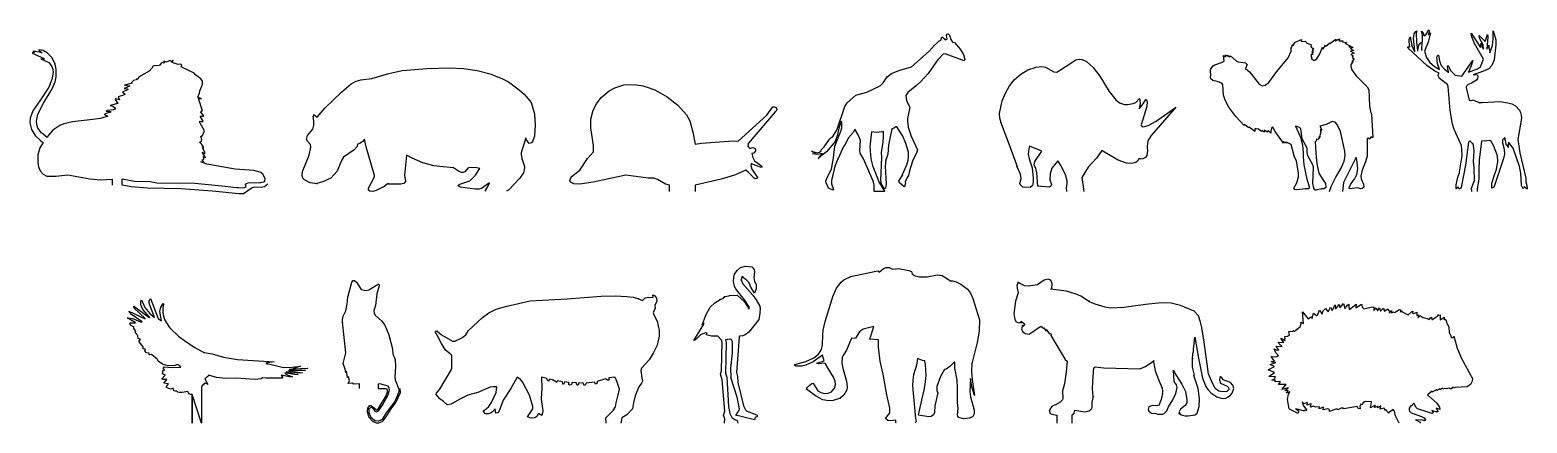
# Model space of a CAD drawing. Extents: x 2179 to 3625, y 411 to 791.
import ezdxf

# ---------------------------------------------------------------- set-up
doc = ezdxf.new("R2010")
doc.units = 0
doc.header["$LTSCALE"] = 14.498604
doc.header["$MEASUREMENT"] = 0

msp = doc.modelspace()

# ---------------------------------------------------------------- linework, layer by layer
at = {"linetype": 'Continuous'}
for points in [[(2994.251698, 635.038855), (2994.396684, 641.128269), (2993.381782, 645.332864), (2993.381782, 645.187878), (2984.102675, 666.645812), (2980.767996, 672.155281), (2980.478024, 674.76503), (2981.057968, 684.189123), (2978.883178, 689.843578), (2975.693485, 695.208062), (2973.953652, 692.018369), (2969.024127, 686.653885), (2966.269392, 680.564472), (2964.674546, 678.679653), (2959.600035, 667.08077), (2959.600035, 667.225756), (2956.410342, 659.39651), (2952.930677, 645.622836), (2953.220649, 642.578129), (2955.105467, 636.923674), (2954.235551, 636.488716), (2950.030956, 638.373534), (2947.856165, 643.593032), (2947.711179, 645.187878), (2948.726082, 648.522557), (2953.075663, 656.786761), (2954.960481, 667.660714), (2956.410342, 678.824639), (2962.209783, 693.323243), (2963.079699, 696.512936), (2963.079699, 701.442462), (2962.499755, 703.182294), (2960.179979, 696.222964), (2958.875104, 689.698592), (2956.700314, 683.464193), (2956.8453, 683.609179), (2948.146137, 673.31517), (2940.751849, 667.515728), (2944.231514, 671.865309), (2939.591961, 670.850407), (2934.807422, 671.575337), (2937.707142, 672.155281), (2936.837226, 672.155281), (2933.792519, 674.0401), (2939.301989, 672.59024), (2941.47678, 673.170184), (2943.216612, 674.475058), (2942.781654, 675.055002), (2946.116333, 678.099709), (2951.190844, 685.783969), (2952.640705, 687.23383), (2954.380537, 688.103746), (2958.150174, 694.19316), (2965.834434, 717.100954), (2968.154211, 720.725605), (2976.563401, 728.119893), (2976.708387, 728.119893), (2976.563401, 728.119893), (2987.292368, 731.1646), (3000.05114, 737.109027), (2999.761168, 736.964041), (3002.805874, 740.008748), (3006.865484, 745.953176), (3010.925093, 748.997883), (3018.029409, 751.897603), (3030.208236, 755.377268), (3047.316589, 770.600803), (3052.536086, 776.54523), (3055.435807, 779.009993), (3056.740681, 780.314867), (3058.480514, 781.184784), (3059.495416, 784.374476), (3062.105165, 782.634644), (3062.685109, 781.619742), (3064.714914, 782.344672), (3064.134969, 785.969323), (3064.8599, 786.984225), (3065.58483, 787.274197), (3067.03469, 785.969323), (3068.194578, 782.0547), (3069.934411, 779.444951), (3071.674243, 779.009993), (3077.328699, 772.485621), (3080.518392, 767.41111), (3081.67828, 762.481584), (3081.67828, 762.336598), (3081.67828, 762.481584), (3081.243322, 761.466682), (3062.685109, 768.13604), (3060.80029, 767.846068), (3060.945276, 767.846068), (3056.015751, 762.771556), (3056.160737, 762.916542), (3046.301686, 749.142869), (3039.342357, 741.458609), (3035.427733, 737.688972), (3035.572719, 737.688972), (3026.873557, 730.874628), (3024.988739, 727.974907), (3025.568683, 723.045381), (3028.758376, 716.231038), (3026.438599, 705.647057), (3026.293613, 702.892322), (3027.018543, 697.237866), (3029.918264, 688.393718), (3036.152664, 675.48996), (3035.572719, 673.025198), (3031.223138, 664.326035), (3028.323417, 655.191915), (3027.453501, 650.407375), (3026.003641, 648.522557), (3024.118822, 644.317962), (3024.55378, 643.158073), (3023.538878, 639.533422), (3023.10392, 639.533422), (3018.754339, 643.593032), (3018.174395, 645.332864), (3021.799046, 651.277292), (3021.364088, 650.98732), (3025.713669, 660.991356), (3027.018543, 665.340938), (3027.453501, 669.255561), (3027.308515, 673.170184), (3024.988739, 681.579374), (3021.944032, 688.68369), (3016.14459, 697.527838), (3015.129688, 697.527838), (3012.229967, 695.64302), (3011.360051, 695.498034), (3008.170358, 679.984528), (3007.445428, 671.140379), (3005.415623, 665.485924), (3005.560609, 665.775896), (3004.980665, 659.541496), (3005.705595, 641.998185), (3005.125651, 638.373534), (3004.110749, 637.79359), (3001.501, 642.288157), (3000.631084, 645.622836), (3001.645986, 668.095672), (3001.356014, 672.880212), (3002.95086, 682.739262), (3003.385819, 687.95876), (3003.240833, 693.178257), (3001.066042, 692.453327), (3001.066042, 692.598313), (2996.426489, 692.163355), (2991.786935, 692.598313), (2990.047103, 678.244695), (2991.206991, 666.500826), (2992.801838, 660.266426), (2999.181223, 643.738018), (3004.400721, 635.328827), (3004.400721, 635.038855), (2994.251698, 635.038855)], [(3433.994357, 635.038855), (3435.444218, 639.968381), (3440.083771, 648.812529), (3445.303269, 657.511691), (3448.202989, 664.326035), (3449.072906, 669.400547), (3448.782933, 674.0401), (3444.578338, 693.033271), (3441.388645, 699.847615), (3439.213855, 702.022406), (3436.45912, 702.60235), (3430.804665, 699.702629), (3424.570265, 698.107783), (3426.455083, 694.773104), (3425.005223, 694.628118), (3425.875139, 693.178257), (3425.150209, 693.033271), (3425.585167, 691.293439), (3424.860237, 691.148453), (3424.715251, 688.393718), (3424.860237, 687.668788), (3423.845335, 688.103746), (3423.845335, 686.363913), (3422.830432, 686.363913), (3422.54046, 684.914053), (3421.235586, 685.493997), (3421.0906, 683.609179), (3419.930712, 683.17422), (3421.0906, 667.660714), (3422.105502, 660.12144), (3423.700349, 652.872138), (3427.759958, 646.057794), (3429.934748, 642.723115), (3430.514692, 638.808492), (3428.339902, 637.79359), (3426.310097, 637.503618), (3426.455083, 637.503618), (3421.0906, 636.34373), (3420.075698, 636.488716), (3418.625837, 638.228548), (3417.900907, 642.868101), (3418.335865, 658.526594), (3417.900907, 660.991356), (3412.971382, 669.400547), (3412.391437, 672.880212), (3412.391437, 677.084807), (3412.391437, 676.939821), (3407.461912, 686.073941), (3406.157038, 695.498034), (3404.852163, 696.947894), (3401.227512, 698.252769), (3405.867066, 687.523802), (3407.751884, 680.2745), (3408.476814, 672.59024), (3408.331828, 668.53063), (3408.331828, 668.675616), (3409.056759, 660.84637), (3412.101465, 646.92771), (3414.13127, 639.823395), (3414.13127, 638.228548), (3413.551326, 637.648604), (3410.796591, 637.648604), (3410.941577, 637.648604), (3402.097429, 636.778688), (3400.21261, 636.923674), (3399.632666, 637.358632), (3399.48768, 638.228548), (3402.242415, 643.593032), (3404.127233, 649.392473), (3404.127233, 649.247487), (3404.127233, 652.727152), (3402.097429, 664.616007), (3400.21261, 668.095672), (3398.037819, 675.634946), (3396.877931, 680.419486), (3392.383364, 682.739262), (3392.52835, 681.869346), (3390.788517, 682.884248), (3390.788517, 682.014332), (3389.193671, 683.029234), (3389.483643, 681.72436), (3381.364425, 693.178257), (3379.33462, 697.382852), (3377.88476, 696.36795), (3377.15983, 693.468229), (3377.304816, 691.583411), (3374.695067, 693.903187), (3373.825151, 692.308341), (3371.070416, 694.483132), (3370.92543, 692.453327), (3368.605653, 693.903187), (3368.170695, 693.178257), (3365.41596, 695.208062), (3363.096184, 695.64302), (3361.791309, 695.498034), (3361.791309, 692.888285), (3356.426826, 697.237866), (3356.136854, 696.657922), (3351.642287, 699.702629), (3351.352315, 698.687727), (3343.378082, 707.386889), (3336.708725, 716.52101), (3333.22906, 723.190368), (3331.634213, 728.264879), (3331.054269, 737.978944), (3330.039367, 739.863762), (3325.544799, 741.313623), (3321.340204, 742.328525), (3319.3104, 743.778385), (3319.020428, 745.518218), (3319.455386, 746.678106), (3318.875442, 751.607631), (3319.3104, 753.49245), (3321.630176, 756.392171), (3323.225023, 757.552059), (3329.604409, 759.72685), (3332.214157, 760.886738), (3331.489227, 766.396207), (3333.519032, 765.091333), (3333.374046, 766.976152), (3335.258864, 765.671277), (3335.258864, 766.831166), (3336.708725, 765.381305), (3337.578641, 765.236319), (3338.158585, 766.106235), (3344.247999, 760.886738), (3345.842845, 760.306794), (3350.627384, 759.871836), (3352.947161, 759.291891), (3354.542007, 757.697045), (3352.947161, 753.927408), (3356.571812, 750.592729), (3366.140891, 738.703874), (3368.750639, 737.254013), (3371.795346, 737.688972), (3375.419997, 740.443706), (3382.959271, 751.027687), (3382.959271, 750.882701), (3393.97821, 764.366403), (3396.732945, 770.600803), (3397.022917, 774.080468), (3397.312889, 773.790495), (3398.182806, 777.125174), (3398.472778, 775.675314), (3400.647568, 779.299965), (3407.026954, 781.909714), (3406.591996, 780.024895), (3410.506619, 780.314867), (3411.376535, 779.444951), (3411.376535, 778.575035), (3415.871102, 777.125174), (3416.306061, 775.530328), (3415.871102, 774.515426), (3418.480851, 773.210551), (3417.175977, 771.470719), (3418.480851, 771.035761), (3416.886005, 770.020858), (3418.190879, 769.295928), (3416.886005, 768.570998), (3418.190879, 767.41111), (3416.016088, 767.121138), (3416.596033, 765.671277), (3415.726116, 765.381305), (3416.886005, 763.786459), (3416.306061, 763.641473), (3419.205781, 761.756654), (3421.81553, 763.206515), (3424.715251, 767.991054), (3427.180014, 774.515426), (3427.759958, 772.485621), (3430.079734, 776.54523), (3430.514692, 775.385342), (3434.139343, 778.720021), (3434.139343, 777.995091), (3439.938785, 782.199686), (3439.503827, 780.749825), (3443.853408, 782.489658), (3442.838506, 780.749825), (3446.753129, 780.604839), (3446.608143, 779.734923), (3450.522766, 779.009993), (3448.637947, 778.285063), (3454.872347, 775.240356), (3452.697557, 774.805398), (3456.757166, 774.515426), (3454.147417, 772.775593), (3457.482096, 771.180747), (3454.147417, 770.600803), (3457.627082, 768.86097), (3454.582375, 767.41111), (3456.902152, 766.106235), (3455.742263, 764.801361), (3456.322208, 763.931445), (3457.627082, 763.496487), (3455.307305, 760.306794), (3456.757166, 760.741752), (3454.582375, 757.842031), (3454.437389, 756.102199), (3455.597277, 752.622534), (3459.801873, 746.968078), (3470.240867, 736.239111), (3471.9807, 733.33939), (3472.560644, 717.97087), (3473.575546, 712.316415), (3474.590449, 709.706666), (3475.895323, 687.378816), (3474.880421, 687.088844), (3473.865518, 687.95876), (3472.850616, 685.638983), (3471.110784, 686.653885), (3470.385853, 686.218927), (3470.385853, 669.110575), (3468.791007, 663.746091), (3465.311342, 655.771859), (3464.29644, 650.262389), (3464.586412, 647.217683), (3466.761202, 642.288157), (3466.906188, 639.24345), (3465.456328, 637.938576), (3464.586412, 637.79359), (3460.816775, 638.51852), (3453.277501, 637.79359), (3452.842543, 638.663506), (3454.582375, 642.433143), (3457.917054, 646.92771), (3460.381817, 651.567264), (3461.251733, 657.076733), (3460.381817, 665.63091), (3459.801873, 668.240658), (3447.478059, 643.883004), (3446.608143, 635.038855)], [(3571.441123, 635.038855), (3571.006165, 638.51852), (3571.151151, 638.228548), (3574.050872, 645.622836), (3573.470928, 658.091636), (3572.890984, 664.181049), (3573.470928, 674.475058), (3573.03597, 679.404583), (3572.166054, 681.434388), (3572.166054, 681.289402), (3570.136249, 683.464193), (3570.281235, 683.319207), (3568.976361, 683.609179), (3568.25143, 682.884248), (3565.35171, 660.556398), (3561.147114, 639.098464), (3560.857142, 638.373534), (3561.002128, 638.51852), (3559.552268, 637.503618), (3558.827338, 637.503618), (3558.247394, 639.24345), (3556.362575, 637.648604), (3556.217589, 641.563227), (3557.957422, 648.957515), (3559.11731, 652.43718), (3559.11731, 652.147208), (3562.017031, 669.545533), (3561.727059, 676.649849), (3561.002128, 680.129514), (3554.332771, 695.063076), (3552.737924, 700.282573), (3552.737924, 700.137587), (3550.563134, 713.476303), (3548.533329, 736.529083), (3547.953385, 738.558888), (3540.124139, 744.358329), (3538.96425, 746.678106), (3539.254222, 748.417938), (3539.834167, 749.432841), (3535.629571, 751.462645), (3527.800325, 756.827129), (3509.67707, 773.935482), (3509.387098, 774.950384), (3511.416903, 774.805398), (3510.691973, 779.734923), (3510.981945, 782.0547), (3511.851861, 784.374476), (3513.301721, 776.54523), (3513.156735, 776.54523), (3516.056456, 770.455817), (3516.201442, 770.455817), (3514.896568, 783.50456), (3514.896568, 783.359574), (3515.766484, 787.274197), (3517.216344, 789.593974), (3518.086261, 790.173918), (3517.651302, 787.709155), (3517.651302, 787.854141), (3517.796289, 779.444951), (3518.956177, 771.035761), (3519.246149, 770.745789), (3519.246149, 772.195649), (3519.246149, 772.050663), (3520.116065, 776.400244), (3522.000884, 778.865007), (3523.015786, 779.444951), (3522.8708, 771.760691), (3523.450744, 772.050663), (3523.160772, 773.355537), (3523.740716, 781.764728), (3523.59573, 785.969323), (3522.8708, 790.028932), (3524.32066, 787.999127), (3525.045591, 785.534365), (3524.900604, 785.679351), (3525.915507, 785.389379), (3528.090297, 788.434086), (3529.250186, 790.898848), (3529.83013, 791.18882), (3530.120102, 790.173918), (3529.1052, 785.969323), (3531.424976, 788.289099), (3529.1052, 779.299965), (3525.770521, 770.745789), (3527.510353, 764.656375), (3530.700046, 759.871836), (3534.904641, 756.102199), (3540.269125, 752.912506), (3538.23932, 758.421975), (3537.51439, 764.801361), (3538.384306, 766.68618), (3539.109236, 766.831166), (3539.979153, 761.321696), (3541.863971, 756.972115), (3544.908678, 753.347464), (3549.113273, 750.012785), (3548.098371, 753.057492), (3547.953385, 756.247185), (3548.388343, 756.682143), (3550.853106, 752.042589), (3555.057701, 747.693008), (3554.912715, 747.837994), (3555.347673, 747.403036), (3561.727059, 746.53312), (3572.456026, 761.756654), (3570.716193, 756.392171), (3567.961458, 750.302757), (3576.950593, 753.637436), (3579.560342, 755.66724), (3582.460062, 763.061529), (3573.905886, 778.140077), (3571.441123, 784.519462), (3570.571207, 787.999127), (3579.850314, 774.080468), (3580.285272, 778.285063), (3580.140286, 777.995091), (3581.590146, 773.790495), (3582.605048, 772.630607), (3582.315076, 776.835202), (3578.980397, 782.634644), (3578.255467, 785.679351), (3579.850314, 784.519462), (3584.054909, 779.879909), (3586.374685, 786.694253), (3586.809644, 784.519462), (3585.794741, 772.485621), (3587.67956, 776.54523), (3587.824546, 773.645509), (3588.694462, 771.180747), (3588.549476, 769.150942), (3591.159225, 776.110272), (3591.884155, 782.634644), (3592.029141, 790.318904), (3594.493904, 781.764728), (3594.63889, 776.835202), (3592.899057, 762.191612), (3590.724267, 756.827129), (3587.67956, 753.637436), (3582.460062, 751.317659), (3572.601012, 747.837994), (3574.775802, 748.272952), (3576.660621, 747.693008), (3577.095579, 745.80819), (3576.805607, 744.213343), (3575.935691, 742.763483), (3571.006165, 739.718776), (3567.816472, 738.413902), (3565.931654, 736.529083), (3565.786668, 735.659167), (3568.831375, 723.335354), (3570.716193, 723.045381), (3572.745998, 723.48034), (3578.690425, 720.870591), (3578.690425, 721.015577), (3581.155188, 721.160563), (3581.010202, 721.160563), (3598.263541, 721.885493), (3606.237773, 720.870591), (3610.00741, 719.710703), (3613.487075, 717.825884), (3617.256712, 713.621289), (3618.4166, 711.301512), (3618.996544, 708.83675), (3619.14153, 705.937029), (3615.661866, 685.204025), (3617.69167, 672.59024), (3623.491112, 648.087599), (3623.491112, 644.317962), (3624.361028, 640.838297), (3624.651, 637.213646), (3621.896265, 639.533422), (3621.026349, 637.503618), (3619.431503, 640.838297), (3618.706572, 652.727152), (3617.256712, 659.106538), (3611.167298, 676.794835), (3606.817717, 682.884248), (3606.382759, 677.664751), (3605.222871, 680.564472), (3604.787913, 679.404583), (3603.338052, 687.23383), (3601.888192, 685.783969), (3602.033178, 685.928955), (3601.018275, 684.914053), (3600.873289, 682.014332), (3602.613122, 675.924918), (3602.903094, 671.285365), (3602.033178, 666.935784), (3602.033178, 667.08077), (3593.334015, 640.983283), (3592.464099, 639.388436), (3590.724267, 638.373534), (3590.724267, 643.013087), (3593.479001, 652.147208), (3595.36382, 657.221719), (3595.218834, 657.076733), (3596.378722, 663.891077), (3596.08875, 669.400547), (3592.174127, 679.549569), (3589.564378, 683.899151), (3588.114518, 684.334109), (3584.489867, 683.754165), (3584.634853, 683.899151), (3580.575244, 683.754165), (3578.545439, 665.485924), (3577.965495, 656.496789), (3578.110481, 647.362669), (3576.370649, 637.358632), (3576.515635, 637.358632), (3576.370649, 635.038855)], [(2408.943055, 642.288157), (2405.753362, 639.533422), (2402.418683, 638.953478), (2396.329269, 639.24345), (2393.574534, 638.51852), (2385.455316, 632.864065), (2380.815763, 632.719079), (2355.29822, 635.473813), (2324.706165, 637.79359), (2292.519264, 638.228548), (2276.715786, 639.533422), (2268.16161, 641.128269), (2268.16161, 647.217683), (2280.195451, 644.897906), (2284.400046, 644.607934), (2293.679153, 645.042892), (2301.653385, 643.448046), (2338.479839, 643.158073), (2367.477047, 640.258353), (2378.640972, 638.808492), (2380.235819, 639.098464), (2384.150442, 638.663506), (2385.890274, 638.808492), (2387.775093, 639.533422), (2387.340135, 641.563227), (2388.210051, 642.723115), (2389.949883, 643.448046), (2392.26966, 643.738018), (2401.548767, 643.593032), (2400.968822, 643.738018), (2405.028432, 644.317962), (2406.043334, 645.187878), (2406.18832, 647.652641), (2403.868543, 651.71225), (2401.983725, 653.307096), (2395.459353, 655.336901), (2377.336098, 656.641775), (2350.078722, 661.571301), (2344.279281, 663.746091), (2347.323988, 663.021161), (2345.584155, 665.485924), (2346.889029, 666.790798), (2346.599057, 668.820603), (2348.628862, 667.950686), (2345.584155, 673.170184), (2347.903932, 671.865309), (2348.193904, 672.445254), (2345.729141, 677.229793), (2347.034016, 677.229793), (2345.149197, 680.419486), (2342.974406, 682.884248), (2344.279281, 682.159318), (2343.554351, 683.464193), (2344.859225, 683.754165), (2345.149197, 685.059039), (2344.279281, 688.248732), (2345.729141, 689.118648), (2347.758946, 693.613215), (2343.264378, 701.732434), (2343.264378, 703.037308), (2343.554351, 703.182294), (2346.019113, 702.312378), (2346.309085, 702.892322), (2343.554351, 707.966833), (2346.599057, 707.821847), (2346.599057, 708.401791), (2343.989309, 711.881456), (2344.424267, 712.606387), (2345.729141, 712.896359), (2341.959504, 724.9302), (2344.859225, 724.640228), (2341.089588, 726.090088), (2342.974406, 730.149697), (2343.264378, 732.469474), (2345.729141, 738.558888), (2345.729141, 741.748581), (2344.279281, 743.923371), (2339.059783, 747.837994), (2337.754909, 749.432841), (2324.996137, 755.522254), (2325.721068, 757.552059), (2324.561179, 757.987017), (2322.386389, 757.842031), (2316.586947, 759.871836), (2317.021905, 762.046626), (2316.441961, 760.161808), (2315.282073, 761.17671), (2313.54224, 761.17671), (2310.932492, 760.016822), (2308.322743, 761.031724), (2308.612715, 759.146905), (2307.162855, 759.581864), (2305.712994, 759.146905), (2304.118148, 756.682143), (2298.89865, 756.537157), (2297.44879, 755.957213), (2297.158818, 754.652338), (2294.259097, 751.462645), (2283.820102, 745.518218), (2284.110074, 744.503315), (2282.950186, 743.633399), (2281.645311, 743.488413), (2281.935284, 743.053455), (2279.180549, 742.183539), (2277.29573, 740.443706), (2277.730688, 739.863762), (2270.481386, 737.833958), (2275.410912, 737.109027), (2275.555898, 736.819055), (2270.191414, 734.644265), (2273.091135, 734.209307), (2273.961051, 733.484376), (2268.596568, 731.1646), (2270.916345, 729.279781), (2270.3364, 728.409865), (2264.391973, 726.670032), (2265.696847, 723.48034), (2261.782224, 724.495242), (2261.347266, 723.915298), (2263.957015, 720.145661), (2256.562727, 718.115856), (2259.027489, 717.680898), (2261.637238, 715.506107), (2260.912308, 715.071149), (2261.782224, 714.926163), (2259.752419, 714.056247), (2253.663006, 713.186331), (2252.648103, 712.606387), (2256.707713, 712.316415), (2257.722615, 711.591484), (2254.677908, 711.156526), (2251.053257, 709.851652), (2251.053257, 709.416694), (2254.24295, 707.821847), (2247.28362, 705.647057), (2239.744346, 704.487168), (2220.171231, 702.312378), (2211.76204, 700.427559), (2207.992403, 698.977699), (2201.178059, 694.483132), (2196.973464, 689.40862), (2195.813576, 687.378816), (2190.15912, 691.728397), (2186.824441, 696.36795), (2185.664553, 699.702629), (2185.519567, 702.892322), (2186.824441, 709.706666), (2192.188925, 720.290647), (2200.743101, 734.209307), (2203.497836, 741.02365), (2204.512738, 745.953176), (2204.512738, 753.347464), (2203.497836, 758.132003), (2200.453129, 764.366403), (2195.813576, 769.150942), (2191.898953, 771.180747), (2188.129316, 771.905677), (2187.839344, 771.615705), (2191.029036, 769.005956), (2184.359679, 770.310831), (2182.039902, 770.310831), (2183.489762, 769.5859), (2181.169986, 768.570998), (2192.188925, 763.931445), (2193.203827, 763.061529), (2189.579176, 763.351501), (2189.579176, 763.206515), (2197.263436, 759.581864), (2200.308143, 755.957213), (2201.323045, 753.202478), (2201.613017, 750.012785), (2200.308143, 743.198441), (2197.263436, 735.949139), (2188.70926, 722.610423), (2181.894916, 713.041345), (2179.430153, 706.082015), (2179.140181, 701.442462), (2180.590042, 695.063076), (2184.069707, 689.118648), (2189.579176, 684.044137), (2191.753967, 682.44929), (2188.70926, 677.229793), (2186.824441, 670.560435), (2186.679455, 663.311133), (2187.404385, 658.816566), (2189.144218, 654.901943), (2191.898953, 651.71225), (2195.523604, 649.827431), (2204.222766, 649.827431), (2215.821649, 651.277292), (2236.989611, 647.362669), (2247.718578, 646.347766), (2258.592531, 646.92771), (2258.592531, 641.128269)], [(2619.752757, 635.618799), (2618.737854, 635.763785), (2620.912645, 639.24345), (2622.94245, 643.303059), (2615.113203, 638.083562), (2612.938413, 637.358632), (2608.878804, 637.213646), (2594.525186, 639.388436), (2592.205409, 640.838297), (2594.235214, 642.288157), (2603.949278, 645.47785), (2609.458748, 650.98732), (2613.663343, 657.221719), (2610.618636, 657.94665), (2603.369334, 658.381608), (2601.919474, 657.656677), (2599.019753, 654.032026), (2597.279921, 653.452082), (2595.83006, 653.452082), (2593.075325, 654.611971), (2588.000814, 657.94665), (2574.95207, 659.106538), (2569.152629, 659.976454), (2558.568648, 662.876175), (2548.274639, 667.225756), (2542.76517, 670.125477), (2540.880351, 650.697348), (2541.605281, 644.607934), (2540.155421, 642.868101), (2537.110714, 641.998185), (2525.656817, 642.288157), (2525.076873, 642.868101), (2521.017264, 639.823395), (2513.333003, 635.908771), (2510.143311, 635.038855), (2507.24359, 635.328827), (2505.938715, 636.488716), (2505.938715, 638.228548), (2511.738157, 649.102501), (2511.883143, 650.552361), (2509.41838, 658.236622), (2503.618939, 678.099709), (2502.314064, 685.783969), (2500.864204, 683.609179), (2497.819497, 681.579374), (2495.354734, 680.709458), (2495.064762, 678.679653), (2492.310028, 675.199988), (2482.016019, 668.095672), (2479.986214, 665.050965), (2475.781619, 654.756957), (2469.547219, 648.087599), (2461.862959, 644.462948), (2455.918532, 642.723115), (2456.498476, 642.578129), (2449.684132, 643.593032), (2449.829118, 643.593032), (2444.174662, 646.347766), (2442.724802, 647.942613), (2441.999872, 650.98732), (2442.43483, 654.466985), (2448.66923, 670.125477), (2450.409062, 677.954723), (2450.11909, 680.419486), (2446.929397, 684.044137), (2446.349453, 685.493997), (2446.204467, 685.349011), (2447.074383, 689.263634), (2452.148895, 695.353048), (2453.308783, 699.122685), (2453.308783, 703.182294), (2452.728839, 707.821847), (2452.873825, 707.676861), (2453.308783, 709.416694), (2456.35349, 706.806945), (2463.892764, 715.651093), (2480.421172, 731.454572), (2489.265321, 739.138832), (2494.04986, 741.748581), (2498.544427, 742.908469), (2509.128408, 744.213343), (2525.656817, 749.142869), (2538.415588, 752.042589), (2550.884388, 753.057492), (2562.483271, 753.927408), (2562.338285, 753.927408), (2583.941205, 754.507352), (2597.714879, 753.782422), (2610.908608, 751.897603), (2623.522394, 748.707911), (2635.411249, 744.068357), (2641.065705, 741.02365), (2651.649686, 733.33939), (2656.579211, 728.844823), (2663.248569, 721.160563), (2663.103583, 721.160563), (2666.438262, 710.141624), (2666.87322, 699.267671), (2666.14829, 688.393718), (2664.843415, 683.899151), (2663.393555, 682.014332), (2661.218764, 681.434388), (2658.174057, 685.204025), (2657.884085, 686.943858), (2653.534504, 672.300267), (2653.389518, 670.560435), (2654.549406, 665.775896), (2654.549406, 665.920882), (2656.289239, 660.266426), (2656.579211, 658.67158), (2656.434225, 655.771859), (2655.564309, 653.16211), (2652.084644, 648.087599), (2641.210691, 636.488716), (2639.180886, 635.328827)], [(3180.268787, 635.038855), (3179.833829, 638.808492), (3180.558759, 642.578129), (3180.558759, 642.433143), (3180.558759, 645.332864), (3179.108899, 651.277292), (3174.904304, 659.831468), (3171.714611, 664.616007), (3165.915169, 657.511691), (3164.175337, 652.292194), (3163.885365, 646.492752), (3165.625197, 641.853199), (3164.900267, 640.113367), (3163.595393, 639.24345), (3152.286482, 640.258353), (3151.416565, 653.16211), (3150.401663, 657.221719), (3148.661831, 660.84637), (3149.531747, 664.036063), (3156.056119, 674.0401), (3144.312249, 678.969625), (3143.442333, 676.214891), (3143.007375, 671.140379), (3143.877291, 666.500826), (3146.921998, 658.091636), (3147.9369, 647.797627), (3147.9369, 644.607934), (3147.066984, 640.838297), (3144.892194, 638.808492), (3137.787878, 639.388436), (3137.932864, 639.388436), (3135.178129, 641.853199), (3134.888157, 642.723115), (3136.048045, 647.652641), (3135.613087, 651.71225), (3131.988436, 659.686482), (3132.56838, 658.961552), (3124.739134, 680.709458), (3116.47493, 702.167392), (3116.909888, 701.442462), (3115.460028, 705.792043), (3115.170055, 710.576582), (3117.92479, 722.610423), (3120.969497, 730.149697), (3124.88412, 737.109027), (3129.813645, 743.198441), (3135.758073, 748.417938), (3142.572417, 752.477548), (3150.546649, 755.087296), (3156.201105, 755.812227), (3159.825756, 755.087296), (3167.655002, 750.592729), (3170.699709, 750.447743), (3179.688843, 756.102199), (3188.96795, 762.336598), (3192.737587, 763.061529), (3195.057363, 762.771556), (3199.406945, 760.596766), (3205.78633, 754.797324), (3212.165716, 746.53312), (3221.299837, 731.744544), (3227.679222, 723.625326), (3231.158887, 720.870591), (3236.088413, 719.130758), (3238.843148, 718.985772), (3244.207631, 720.000675), (3246.81738, 721.160563), (3250.587017, 725.075186), (3251.021975, 720.000675), (3250.152059, 715.071149), (3253.921696, 719.710703), (3256.531444, 723.915298), (3256.966403, 723.915298), (3257.836319, 722.030479), (3257.401361, 717.100954), (3252.036877, 699.412657), (3252.616821, 697.962797), (3254.211668, 697.672824), (3258.851221, 698.832713), (3266.680467, 703.037308), (3266.390495, 702.892322), (3285.23868, 716.376024), (3285.093694, 716.231038), (3285.528652, 716.665996), (3261.750942, 689.118648), (3258.416263, 683.899151), (3257.981305, 678.534667), (3258.271277, 674.0401), (3257.691333, 669.980491), (3256.241472, 667.8057), (3253.631724, 666.645812), (3251.021975, 666.35584), (3251.021975, 666.500826), (3249.717101, 666.790798), (3248.412226, 664.326035), (3246.81738, 663.021161), (3242.757771, 662.006259), (3237.828245, 662.586203), (3229.998999, 665.340938), (3216.515297, 673.025198), (3214.050535, 674.76503), (3208.976023, 667.370742), (3200.856805, 658.526594), (3194.767391, 648.667543), (3196.797196, 635.038855)], [(2796.635726, 635.038855), (2796.635726, 641.273255), (2792.721102, 641.998185), (2785.181828, 646.782724), (2781.412191, 647.797627), (2776.047708, 647.942613), (2754.589774, 650.842334), (2722.837831, 644.02799), (2709.934074, 641.998185), (2704.134632, 642.433143), (2700.944939, 644.02799), (2700.364995, 645.767822), (2701.814855, 649.102501), (2709.934074, 655.626873), (2717.473348, 667.08077), (2723.272789, 673.31517), (2723.127803, 679.404583), (2720.808027, 696.512936), (2720.808027, 705.067113), (2722.982817, 713.766275), (2726.317496, 719.855689), (2730.812063, 725.800116), (2738.496324, 732.324488), (2744.005793, 735.369195), (2752.704955, 737.978944), (2758.649383, 738.558888), (2764.738797, 738.268916), (2770.973196, 737.109027), (2777.06261, 735.369195), (2783.007038, 733.049418), (2794.460935, 726.670032), (2804.609958, 718.550814), (2813.164134, 709.271708), (2816.353827, 703.32728), (2819.253548, 692.308341), (2821.573324, 680.854444), (2827.662738, 681.869346), (2857.96482, 684.044137), (2862.894346, 683.754165), (2890.731666, 708.691764), (2896.386121, 716.810982), (2897.690995, 716.955968), (2899.575814, 716.086052), (2900.300744, 714.346219), (2899.575814, 712.606387), (2898.560912, 712.026442), (2872.463424, 681.434388), (2872.463424, 679.549569), (2872.028466, 679.114611), (2874.203257, 676.649849), (2876.957992, 677.664751), (2878.84281, 676.794835), (2879.56774, 675.634946), (2879.712726, 674.330072), (2877.972894, 672.155281), (2876.088075, 671.865309), (2876.957992, 667.8057), (2878.697824, 664.760993), (2885.512168, 659.831468), (2886.092112, 658.67158), (2884.642252, 658.526594), (2876.378048, 661.426314), (2875.363145, 662.151245), (2875.073173, 660.266426), (2876.233062, 656.786761), (2881.597545, 648.667543), (2881.307573, 647.652641), (2879.277768, 647.362669), (2878.262866, 647.797627), (2872.608411, 653.88704), (2870.43362, 655.771859), (2859.414681, 650.842334), (2846.655909, 646.92771), (2821.573324, 641.273255), (2821.573324, 635.038855)], [(2940.751849, 667.515728), (2940.606863, 667.333153), (2940.461877, 667.118359), (2940.316891, 666.935784), (2940.461877, 667.118359), (2940.606863, 667.333153), (2940.751849, 667.515728)], [(2849.845602, 411.325395), (2849.990588, 415.385005), (2848.8307, 418.574697), (2849.990588, 422.924279), (2847.38084, 453.226361), (2845.785993, 458.590845), (2846.800895, 462.070509), (2847.525826, 489.472871), (2846.800895, 491.35769), (2843.611203, 494.837355), (2843.756189, 494.837355), (2843.176244, 495.272313), (2837.231817, 495.417299), (2832.012319, 496.722173), (2832.882236, 498.462006), (2830.417473, 498.317019), (2826.647836, 496.577187), (2821.71831, 491.647662), (2820.26845, 491.212704), (2829.692543, 506.871196), (2829.837529, 508.031084), (2828.242682, 505.856294), (2831.577361, 515.570358), (2835.926942, 523.254618), (2840.566496, 527.6042), (2845.496021, 530.648906), (2845.351035, 530.793892), (2848.975686, 532.098767), (2848.8307, 532.823697), (2849.990588, 533.113669), (2849.845602, 533.548627), (2854.340169, 534.273557), (2853.905211, 534.563529), (2861.879444, 534.998488), (2868.98376, 528.474116), (2873.623313, 521.3698), (2873.478327, 523.399604), (2873.478327, 523.254618), (2870.143648, 529.05406), (2860.574569, 541.087901), (2859.269695, 543.407678), (2858.399779, 548.192217), (2858.834737, 552.396812), (2859.559667, 555.151547), (2861.879444, 558.631212), (2865.069136, 561.675919), (2865.069136, 561.530933), (2870.143648, 562.835807), (2876.088075, 562.255863), (2878.262866, 559.7911), (2878.697824, 557.61631), (2877.972894, 552.10684), (2878.697824, 548.047231), (2879.857713, 545.872441), (2880.437657, 545.582469), (2880.437657, 540.942915), (2878.84281, 536.883306), (2875.073173, 542.537762), (2873.623313, 546.742357), (2871.303536, 549.062133), (2867.968857, 551.816868), (2867.243927, 553.266729), (2866.229025, 551.816868), (2865.939053, 549.352106), (2865.939053, 549.642078), (2867.388913, 545.727455), (2877.247964, 534.853502), (2880.437657, 530.50392), (2883.772336, 524.124535), (2883.772336, 523.834563), (2883.772336, 523.979549), (2884.062308, 522.384702), (2884.062308, 522.529688), (2883.917322, 517.455177), (2882.902419, 511.365763), (2873.333341, 499.186936), (2869.563704, 496.432201), (2867.533899, 495.707271), (2864.344206, 495.417299), (2863.764262, 494.402396), (2861.299499, 460.330677), (2862.169416, 456.416054), (2862.604374, 450.616612), (2868.258829, 427.853804), (2869.998662, 424.084167), (2870.868578, 423.069265), (2881.307573, 419.009656), (2881.597545, 417.559795), (2879.422754, 416.689879), (2878.84281, 414.370102), (2861.879444, 418.719684), (2860.719555, 418.574697), (2864.054234, 423.649209), (2864.344206, 425.244055), (2861.879444, 436.40798), (2855.935016, 455.401152), (2856.080002, 455.11118), (2855.935016, 464.535272), (2857.384876, 479.178862), (2857.384876, 489.907829), (2856.51496, 491.792648), (2855.645044, 492.372592), (2852.455351, 491.937634), (2852.600337, 492.08262), (2850.860505, 491.647662), (2851.440449, 489.182899), (2850.860505, 459.460761), (2851.875407, 455.546138), (2853.760225, 427.418846), (2854.920114, 420.604502), (2856.949918, 416.834865), (2859.849639, 414.80506), (2861.879444, 413.935144), (2862.604374, 411.325395)], [(3015.41966, 411.325395), (3015.129688, 411.760354), (3015.274674, 414.08013), (3009.91019, 413.3552), (3007.445428, 413.935144), (3005.270637, 415.819963), (3009.475232, 421.184446), (3009.475232, 425.679013), (3006.430525, 438.727757), (3002.805874, 458.590845), (3000.05114, 471.20463), (2998.456293, 484.688332), (2998.456293, 491.792648), (2989.757131, 492.517578), (2990.772033, 494.25741), (2993.81674, 504.696405), (2983.667717, 502.086657), (2980.188052, 499.621894), (2976.128443, 493.387494), (2975.113541, 492.952536), (2972.358806, 493.387494), (2967.574267, 481.788611), (2964.52956, 477.294044), (2963.514658, 474.684295), (2963.079699, 469.029839), (2964.239588, 463.230398), (2967.574267, 451.776501), (2968.154211, 446.122045), (2967.719253, 443.36731), (2964.819532, 438.292799), (2961.339867, 435.248092), (2961.629839, 435.393078), (2954.670509, 433.073301), (2950.465914, 432.783329), (2944.666472, 433.798232), (2937.562156, 437.567869), (2929.00798, 444.237227), (2929.442938, 445.542101), (2929.297952, 445.542101), (2933.937505, 449.456724), (2935.387366, 449.891682), (2940.026919, 442.497394), (2942.636668, 440.902548), (2946.406305, 440.032631), (2949.88597, 440.322603), (2952.930677, 441.482492), (2956.12037, 444.962157), (2956.990286, 448.15185), (2956.700314, 451.776501), (2955.105467, 455.691124), (2948.726082, 465.69516), (2946.986249, 469.319811), (2940.606863, 468.594881), (2939.012017, 469.319811), (2946.116333, 471.349616), (2944.3765, 477.004072), (2935.387366, 470.624686), (2928.138064, 467.145021), (2924.513413, 466.275105), (2919.003943, 466.420091), (2917.409097, 467.290007), (2917.554083, 468.014937), (2928.428036, 470.914658), (2935.96731, 474.394323), (2940.606863, 478.018974), (2943.506584, 482.513541), (2944.521486, 487.008108), (2944.666472, 496.577187), (2945.101431, 501.21674), (2946.986249, 509.625931), (2954.815495, 534.563529), (2954.815495, 534.418543), (2958.005188, 541.812831), (2962.354769, 547.467287), (2965.109504, 549.787064), (2971.778862, 552.976757), (2994.54167, 557.761296), (2994.251698, 557.761296), (2997.876349, 558.34124), (2998.891251, 557.761296), (2999.036237, 557.036366), (3003.385819, 560.661017), (3005.995567, 561.675919), (3008.895288, 561.530933), (3011.939995, 560.081073), (3017.739437, 560.661017), (3027.888459, 558.776198), (3030.353222, 557.761296), (3031.078152, 555.296533), (3033.832887, 553.556701), (3037.602524, 552.686784), (3045.43177, 552.686784), (3055.290821, 554.571603), (3059.785388, 553.846673), (3066.019788, 549.93205), (3067.614634, 548.627175), (3069.789425, 548.772161), (3073.559062, 547.902245), (3078.053629, 545.582469), (3084.288029, 540.652943), (3087.332736, 536.883306), (3089.652512, 531.663809), (3095.886912, 511.220777), (3095.59694, 500.056852), (3093.857108, 489.182899), (3088.63761, 468.594881), (3088.63761, 468.739867), (3088.347638, 461.055607), (3088.927582, 453.371347), (3091.102373, 438.002827), (3088.63761, 446.267031), (3087.332736, 454.241263), (3086.752792, 441.772464), (3087.332736, 436.842939), (3090.812401, 423.649209), (3090.812401, 420.31453), (3089.507526, 417.704781), (3086.317833, 415.964949), (3080.518392, 415.385005), (3080.663378, 415.385005), (3076.168811, 416.689879), (3075.008922, 417.994753), (3074.71895, 419.154642), (3075.44388, 425.534027), (3074.573964, 431.188483), (3074.71895, 445.687087), (3074.283992, 452.646417), (3072.254188, 464.2453), (3072.254188, 469.75477), (3071.674243, 470.4797), (3067.469648, 465.985133), (3063.700011, 463.52037), (3062.250151, 463.085412), (3058.190542, 456.416054), (3054.855863, 446.557003), (3054.855863, 442.64238), (3055.580793, 440.46759), (3052.681072, 427.99879), (3052.3911, 421.474418), (3051.66617, 419.444614), (3049.346393, 417.704781), (3047.026617, 417.269823), (3037.167566, 418.86467), (3037.02258, 419.154642), (3042.967008, 444.672185), (3043.98191, 451.196556), (3044.416868, 457.720928), (3043.691938, 468.014937), (3043.111994, 471.494602), (3041.082189, 471.639588), (3036.007678, 473.814379), (3034.992775, 467.145021), (3032.238041, 458.0109), (3031.51311, 452.791403), (3031.368124, 447.281933), (3034.267845, 415.674977), (3034.847789, 413.210214), (3033.832887, 411.325395)], [(3185.488285, 411.325395), (3185.488285, 419.154642), (3187.373103, 421.03946), (3188.098034, 423.649209), (3197.232154, 422.344335), (3201.871707, 423.069265), (3204.191484, 425.244055), (3204.626442, 426.258958), (3204.626442, 431.333469), (3205.931316, 437.277897), (3205.641344, 436.842939), (3205.0614, 444.527199), (3205.351372, 450.906584), (3205.78633, 450.761598), (3205.351372, 451.631515), (3206.511261, 464.680258), (3206.366275, 464.2453), (3206.656247, 465.115216), (3207.526163, 465.550174), (3216.080339, 464.680258), (3250.732003, 463.665356), (3256.096486, 465.840147), (3262.330886, 470.189728), (3264.360691, 471.92956), (3263.925732, 470.624686), (3265.665565, 461.780537), (3269.580188, 451.776501), (3272.334923, 445.107143), (3272.334923, 445.832073), (3272.769881, 441.337506), (3272.334923, 439.887645), (3272.769881, 439.887645), (3271.465007, 434.088204), (3269.000244, 428.288762), (3269.000244, 428.72372), (3267.115425, 427.99879), (3263.055816, 428.288762), (3259.576151, 426.983888), (3258.851221, 424.519125), (3259.576151, 422.779293), (3262.040914, 420.894474), (3264.215705, 420.604502), (3265.375593, 420.749488), (3268.275314, 420.024558), (3272.769881, 420.024558), (3274.364727, 420.604502), (3276.82949, 423.214251), (3278.424336, 427.128874), (3282.773918, 433.798232), (3285.528652, 440.032631), (3286.688541, 445.832073), (3286.253583, 448.296836), (3284.078792, 451.486529), (3283.208876, 462.360482), (3285.383666, 457.865914), (3291.328094, 449.021766), (3294.807759, 441.91745), (3296.257619, 433.943218), (3296.112633, 430.753525), (3294.662773, 428.288762), (3289.878234, 424.809097), (3288.863331, 422.054362), (3289.298289, 420.604502), (3288.573359, 421.03946), (3290.603164, 419.299628), (3294.517787, 418.429711), (3297.417508, 418.284725), (3304.231852, 419.444614), (3306.261656, 420.894474), (3308.146475, 427.27386), (3308.436447, 434.668148), (3306.986586, 444.817171), (3302.926977, 457.430956), (3303.651907, 457.720928), (3301.767089, 465.405188), (3301.477117, 471.639588), (3301.622103, 474.104351), (3301.622103, 473.089449), (3301.912075, 478.16396), (3302.637005, 480.338751), (3302.492019, 482.803513), (3303.796893, 494.402396), (3307.421544, 474.104351), (3307.276558, 474.104351), (3311.191182, 454.676221), (3311.191182, 454.821207), (3314.52586, 446.557003), (3316.410679, 443.802268), (3319.3104, 440.46759), (3324.964855, 436.697952), (3329.459423, 435.248092), (3331.634213, 435.103106), (3333.95399, 435.538064), (3336.12878, 436.842939), (3338.448557, 438.437785), (3340.043403, 440.322603), (3341.493264, 444.672185), (3340.623348, 447.861878), (3338.158585, 450.471626), (3331.199255, 453.226361), (3329.604409, 455.691124), (3328.879478, 456.126082), (3327.864576, 455.401152), (3327.574604, 453.226361), (3328.734492, 450.036668), (3335.113878, 446.846975), (3336.273766, 445.687087), (3336.708725, 443.802268), (3334.823906, 441.91745), (3330.329339, 441.482492), (3326.99466, 442.062436), (3323.514995, 444.672185), (3319.890344, 452.066473), (3316.990623, 459.025803), (3312.496056, 491.647662), (3312.496056, 491.502676), (3310.756223, 503.681503), (3309.306363, 508.901), (3307.276558, 514.845428), (3303.361935, 519.339995), (3290.168206, 524.849465), (3281.034085, 527.024255), (3271.465007, 527.459214), (3256.386458, 526.009353), (3235.363483, 523.109632), (3222.604711, 522.384702), (3217.240228, 523.254618), (3207.671149, 526.154339), (3202.161679, 528.619102), (3201.436749, 529.344032), (3202.016693, 528.474116), (3193.752489, 533.838599), (3189.257922, 535.868404), (3179.833829, 538.623139), (3164.610295, 540.797929), (3165.770183, 540.942915), (3166.060155, 546.307399), (3164.755281, 549.352106), (3162.290518, 550.367008), (3158.520881, 549.352106), (3151.851524, 545.002524), (3142.862389, 543.552664), (3139.382724, 543.987622), (3133.003338, 547.612273), (3133.29331, 547.322301), (3132.278408, 544.567566), (3132.133422, 544.857538), (3132.278408, 541.667845), (3132.278408, 541.812831), (3133.148324, 537.028292), (3130.683562, 529.199046), (3129.233701, 517.165205), (3129.958632, 511.510749), (3131.408492, 509.045986), (3134.018241, 508.321056), (3135.758073, 508.756014), (3136.048045, 507.741112), (3136.048045, 509.770917), (3139.817682, 506.871196), (3137.787878, 504.551419), (3137.497906, 505.856294), (3136.627989, 502.376629), (3137.642892, 499.76688), (3140.107654, 498.027047), (3143.877291, 497.302117), (3155.041216, 504.986377), (3157.795951, 502.956573), (3157.940937, 503.246545), (3160.260714, 500.201838), (3160.260714, 501.651698), (3163.595393, 497.447103), (3164.465309, 498.027047), (3165.190239, 497.157131), (3164.900267, 495.852257), (3178.528955, 472.799476), (3180.703746, 471.059644), (3179.543857, 460.765635), (3179.543857, 460.910621), (3177.949011, 449.311738), (3176.209178, 442.497394), (3176.49915, 435.103106), (3176.064192, 433.798232), (3173.889402, 431.478455), (3169.249848, 429.013692), (3166.060155, 427.708818), (3166.205142, 427.708818), (3164.465309, 425.679013), (3163.305421, 422.779293), (3163.450407, 422.779293), (3164.175337, 420.604502), (3165.915169, 419.879572), (3170.699709, 419.009656), (3170.699709, 411.325395)], [(2497.239553, 444.817171), (2497.239553, 449.311738), (2491.875069, 449.021766), (2490.135237, 449.746696), (2486.510586, 449.60171), (2487.670474, 452.501431), (2486.800558, 455.981096), (2485.785656, 455.256166), (2484.625767, 461.345579), (2484.045823, 460.330677), (2483.465879, 463.375384), (2481.436075, 469.029839), (2484.190809, 479.178862), (2480.85613, 508.756014), (2481.001116, 508.466042), (2481.001116, 511.510749), (2481.581061, 514.555456), (2484.190809, 519.919939), (2485.350698, 526.444311), (2485.930642, 533.113669), (2489.990251, 547.467287), (2491.295125, 549.062133), (2492.6, 549.062133), (2494.484818, 547.467287), (2498.834399, 540.362971), (2503.473953, 539.493055), (2506.373673, 540.072999), (2515.362808, 545.582469), (2516.087738, 545.437482), (2516.37771, 543.842636), (2514.20292, 536.303362), (2512.898045, 524.849465), (2511.303199, 520.209912), (2511.448185, 517.600163), (2512.753059, 515.280386), (2518.987459, 509.915903), (2521.742194, 505.856294), (2525.656817, 496.722173), (2529.136482, 482.948499), (2529.426454, 477.873988), (2530.876314, 475.264239), (2531.74623, 472.364518), (2532.036203, 465.985133), (2531.601244, 456.126082), (2531.891217, 453.081375), (2535.225895, 443.947254), (2535.370881, 442.207422), (2535.080909, 440.46759), (2531.456258, 432.203385), (2523.192054, 421.329432), (2519.132445, 414.660074), (2515.797766, 413.065228), (2512.173115, 413.645172), (2507.96852, 416.979851), (2508.258492, 417.414809), (2506.51866, 421.184446), (2506.51866, 425.534027), (2508.838436, 426.54893), (2509.853338, 425.968986), (2512.173115, 422.779293), (2513.622975, 422.199348), (2515.65278, 423.214251), (2519.422417, 428.72372), (2524.931887, 438.582771), (2526.236761, 443.36731), (2525.946789, 445.397115), (2524.931887, 447.136947), (2516.957654, 449.166752), (2515.362808, 449.021766), (2515.362808, 444.817171), (2523.482026, 444.817171), (2524.06197, 443.077338), (2524.06197, 441.19252), (2522.902082, 437.567869), (2514.492892, 423.649209), (2513.622975, 423.794195), (2508.548464, 427.853804), (2506.51866, 427.99879), (2504.923813, 425.679013), (2504.778827, 422.199348), (2506.373673, 417.124837), (2509.998324, 413.065228), (2513.477989, 411.615368), (2516.087738, 411.470382), (2520.002361, 413.210214), (2523.192054, 417.414809), (2527.976593, 424.954083), (2532.326175, 431.333469), (2536.965728, 440.757562), (2536.675756, 444.817171)], [(2735.596603, 411.325395), (2735.306631, 416.399907), (2742.410947, 423.359237), (2744.585737, 427.128874), (2745.165681, 430.753525), (2747.77543, 441.047534), (2748.355374, 444.237227), (2745.600639, 452.936389), (2743.715821, 455.83611), (2737.916379, 455.11118), (2738.351337, 453.371347), (2737.191449, 452.356445), (2735.016659, 454.096277), (2726.752454, 451.486529), (2726.752454, 449.746696), (2725.302594, 449.021766), (2724.287692, 450.906584), (2716.313459, 450.036668), (2715.298557, 447.861878), (2713.993683, 447.861878), (2713.703711, 450.036668), (2708.919171, 450.181654), (2708.919171, 449.021766), (2708.049255, 447.571905), (2707.034353, 448.87678), (2706.599395, 450.036668), (2706.889367, 450.181654), (2702.539786, 450.471626), (2702.104827, 448.731794), (2700.799953, 448.006864), (2699.495079, 448.731794), (2699.350093, 449.60171), (2699.640065, 450.616612), (2695.290484, 451.05157), (2695.000512, 449.746696), (2694.420567, 448.731794), (2693.550651, 449.60171), (2693.260679, 451.196556), (2688.331154, 452.211459), (2687.896196, 450.906584), (2687.461237, 450.761598), (2683.836586, 453.226361), (2680.501908, 453.806305), (2680.066949, 451.921487), (2678.907061, 452.356445), (2678.182131, 454.386249), (2672.962633, 455.546138), (2673.397592, 445.397115), (2672.672661, 434.668148), (2673.397592, 429.158678), (2674.412494, 423.794195), (2674.122522, 421.03946), (2673.252606, 418.574697), (2670.207899, 420.459516), (2668.468066, 417.559795), (2666.583248, 416.399907), (2662.958597, 415.964949), (2659.478932, 417.269823), (2664.553443, 425.244055), (2664.698429, 427.418846), (2661.36375, 438.292799), (2654.694392, 451.05157), (2652.809574, 453.371347), (2649.619881, 455.83611), (2643.385481, 444.672185), (2636.136179, 433.50826), (2631.931584, 422.344335), (2630.771696, 421.184446), (2629.031863, 420.749488), (2628.451919, 424.954083), (2625.407212, 421.76439), (2623.812366, 420.749488), (2621.492589, 420.31453), (2621.637575, 420.31453), (2619.027827, 420.31453), (2616.853036, 422.924279), (2617.287994, 423.359237), (2617.143008, 423.214251), (2617.722952, 423.649209), (2617.577966, 423.504223), (2622.217519, 427.27386), (2624.827268, 431.333469), (2629.321835, 440.902548), (2630.046766, 446.412017), (2626.712087, 446.412017), (2623.522394, 445.977059), (2611.633539, 440.757562), (2601.919474, 438.292799), (2594.235214, 434.523162), (2585.826023, 429.593637), (2582.346358, 429.013692), (2580.606526, 429.883609), (2578.431735, 432.203385), (2574.807084, 434.813134), (2571.472405, 439.017729), (2571.617391, 440.177617), (2574.95207, 444.237227), (2574.95207, 444.092241), (2586.260982, 463.085412), (2586.405968, 464.680258), (2586.405968, 464.535272), (2586.405968, 476.7141), (2584.956107, 478.308946), (2580.46154, 481.643625), (2576.401931, 488.167997), (2573.067252, 494.982341), (2570.457503, 499.476908), (2571.327419, 500.346824), (2572.632294, 500.201838), (2572.487308, 500.201838), (2576.401931, 496.722173), (2586.985912, 490.487773), (2589.450674, 490.487773), (2596.120032, 493.53248), (2599.889669, 496.722173), (2602.644404, 500.926768), (2615.98312, 513.395568), (2622.362505, 517.890135), (2629.321835, 521.224814), (2639.470858, 524.414507), (2662.08868, 529.344032), (2697.900232, 531.228851), (2730.812063, 533.983585), (2744.440751, 534.418543), (2755.314704, 533.693613), (2761.549104, 532.823697), (2766.913587, 531.373837), (2766.768601, 531.373837), (2770.683224, 529.77899), (2772.858015, 532.098767), (2776.192694, 532.968683), (2780.832247, 532.678711), (2780.687261, 535.28846), (2782.57208, 534.418543), (2784.166926, 532.098767), (2784.311912, 529.199046), (2782.57208, 524.849465), (2782.862052, 522.384702), (2780.977233, 518.035121), (2781.557177, 516.005316), (2784.74687, 509.915903), (2786.776675, 500.781782), (2786.776675, 495.417299), (2784.74687, 486.57315), (2780.977233, 478.743904), (2776.917624, 472.364518), (2769.668322, 464.390286), (2768.943392, 462.070509), (2769.958294, 454.966194), (2770.538238, 451.921487), (2769.668322, 450.036668), (2767.203559, 446.412017), (2763.578908, 437.712855), (2761.839076, 430.753525), (2760.96916, 425.099069), (2755.45969, 419.154642), (2750.675151, 416.254921), (2749.515263, 411.325395)], [(2335.725104, 439.017729), (2335.725104, 411.325395), (2335.725104, 439.017729), (2334.130258, 439.017729), (2332.97037, 439.452687), (2332.100453, 440.46759), (2331.665495, 441.91745), (2326.156026, 440.902548), (2323.111319, 440.902548), (2321.806445, 441.337506), (2321.081514, 442.207422), (2319.631654, 442.062436), (2318.471766, 442.497394), (2317.746835, 443.512296), (2317.456863, 444.962157), (2314.702129, 443.947254), (2310.932492, 445.687087), (2310.932492, 446.701989), (2312.81731, 449.311738), (2308.322743, 449.746696), (2311.36745, 453.516333), (2307.017868, 453.371347), (2307.162855, 453.371347), (2306.727896, 454.531235), (2309.482631, 457.430956), (2309.917589, 457.720928), (2306.872882, 459.025803), (2307.597813, 459.460761), (2307.452827, 462.215496), (2308.177757, 462.505468), (2308.757701, 462.215496), (2308.902687, 462.79544), (2307.307841, 464.390286), (2308.467729, 464.2453), (2308.032771, 465.550174), (2316.441961, 464.97023), (2324.851151, 465.260202), (2323.691263, 467.000035), (2321.661459, 467.869951), (2319.486668, 466.855049), (2313.397254, 466.710063), (2310.062575, 467.145021), (2307.017868, 468.159923), (2302.813273, 471.20463), (2302.088343, 473.089449), (2296.433888, 477.584016), (2294.984027, 477.149058), (2294.259097, 477.729002), (2294.404083, 478.88889), (2291.794334, 479.323848), (2290.054502, 481.208667), (2290.634446, 482.658527), (2288.604641, 483.093485), (2288.314669, 484.253374), (2288.604641, 484.833318), (2284.690018, 489.907829), (2284.545032, 491.502676), (2286.284865, 491.937634), (2283.675116, 493.097522), (2283.240158, 495.852257), (2280.630409, 498.751978), (2281.500325, 499.76688), (2279.470521, 503.101559), (2279.325535, 504.116461), (2279.760493, 503.971475), (2276.135842, 506.00128), (2275.700884, 507.45114), (2275.990856, 508.321056), (2280.920381, 508.031084), (2280.775395, 508.466042), (2272.946149, 513.105596), (2278.165647, 512.380665), (2285.994893, 509.190972), (2287.444753, 509.190972), (2277.29573, 516.295288), (2274.540996, 519.339995), (2290.48946, 512.090693), (2290.48946, 512.525651), (2279.760493, 522.239716), (2279.325535, 523.399604), (2279.470521, 524.124535), (2293.969125, 513.540554), (2294.839041, 513.395568), (2288.169683, 520.934842), (2286.284865, 525.429409), (2286.284865, 529.05406), (2286.864809, 530.358934), (2290.199488, 522.964646), (2294.839041, 517.310191), (2299.333608, 513.395568), (2294.114111, 527.024255), (2294.259097, 529.344032), (2295.418985, 531.663809), (2303.103245, 512.235679), (2306.002966, 510.060889), (2304.698092, 519.050023), (2305.423022, 523.254618), (2307.887785, 526.734283), (2308.177757, 526.444311), (2307.452827, 522.384702), (2307.452827, 518.325093), (2308.177757, 514.555456), (2309.482631, 510.785819), (2313.832212, 503.826489), (2323.256305, 494.547382), (2337.754909, 484.688332), (2347.758946, 479.323848), (2347.323988, 479.468834), (2355.008248, 478.308946), (2366.172173, 475.119253), (2379.655875, 472.799476), (2415.032468, 470.4797), (2406.768264, 469.319811), (2424.021603, 464.97023), (2432.430793, 465.260202), (2440.405025, 466.275105), (2433.010737, 463.810342), (2447.509341, 464.390286), (2447.219369, 464.100314), (2429.386086, 462.940426), (2445.189565, 462.070509), (2432.865751, 462.215496), (2428.806142, 461.925523), (2442.144858, 459.750733), (2440.405025, 459.460761), (2427.211296, 460.910621), (2426.486365, 460.620649), (2438.085249, 458.300872), (2434.605584, 458.155886), (2425.181491, 459.895719), (2426.196393, 458.590845), (2432.575779, 455.981096), (2429.676058, 455.981096), (2421.55684, 457.720928), (2423.0067, 455.691124), (2423.0067, 454.821207), (2407.058236, 454.676221), (2403.578571, 455.11118), (2402.273697, 453.951291), (2395.894311, 453.371347), (2378.640972, 454.821207), (2368.056991, 454.241263), (2359.357829, 455.401152), (2351.528583, 457.575942), (2351.093625, 456.56104), (2348.048918, 453.951291), (2350.948639, 448.441822), (2349.498778, 449.891682), (2349.78875, 449.166752), (2348.483876, 449.746696), (2347.179002, 449.021766), (2346.454071, 448.006864), (2346.019113, 448.441822), (2344.859225, 446.412017), (2344.859225, 411.325395), (2335.725104, 439.017729)], [(3501.26788, 411.325395), (3497.498243, 418.429711), (3496.338355, 423.939181), (3495.613424, 423.069265), (3495.613424, 424.519125), (3491.263843, 421.474418), (3491.118857, 421.03946), (3489.234039, 422.779293), (3488.944067, 423.794195), (3488.07415, 423.504223), (3488.219136, 424.519125), (3487.494206, 423.504223), (3486.769276, 425.679013), (3482.709667, 424.809097), (3483.434597, 428.143776), (3480.679862, 425.968986), (3480.679862, 427.418846), (3477.490169, 426.258958), (3477.925128, 428.72372), (3473.43056, 425.968986), (3474.445463, 431.913413), (3468.356049, 432.203385), (3465.7463, 430.318567), (3465.601314, 428.868706), (3464.151454, 429.738623), (3463.136551, 427.708818), (3463.426524, 425.244055), (3461.541705, 425.534027), (3460.526803, 427.27386), (3447.768031, 425.244055), (3447.768031, 425.679013), (3446.753129, 425.534027), (3445.738227, 425.968986), (3441.823604, 424.084167), (3440.953687, 424.954083), (3433.849371, 422.489321), (3433.994357, 424.519125), (3432.399511, 425.244055), (3427.759958, 424.229153), (3428.194916, 426.693916), (3423.990321, 424.954083), (3424.135307, 426.983888), (3420.800628, 426.693916), (3418.190879, 427.563832), (3415.726116, 426.54893), (3415.58113, 426.983888), (3416.161074, 430.028595), (3412.391437, 428.578734), (3412.536423, 431.188483), (3409.056759, 430.028595), (3408.186842, 430.753525), (3408.041856, 431.913413), (3407.461912, 431.333469), (3408.766786, 428.143776), (3411.956479, 423.939181), (3411.231549, 423.359237), (3409.781689, 423.939181), (3410.216647, 423.069265), (3408.766786, 423.069265), (3401.517484, 424.954083), (3403.837261, 423.214251), (3404.127233, 422.054362), (3403.402303, 420.604502), (3400.502582, 422.344335), (3395.428071, 424.664111), (3394.848127, 425.244055), (3393.25328, 434.088204), (3394.268182, 439.162715), (3395.573057, 441.627478), (3392.383364, 440.177617), (3394.123196, 442.932352), (3390.643531, 442.64238), (3394.123196, 445.252129), (3387.743811, 443.802268), (3392.093392, 448.731794), (3384.699104, 448.441822), (3386.728908, 451.05157), (3381.074453, 451.341543), (3381.799383, 452.356445), (3378.174732, 452.646417), (3380.494509, 453.806305), (3381.654397, 455.981096), (3375.275011, 456.416054), (3380.639495, 460.040705), (3374.840053, 462.79544), (3380.929467, 466.130119), (3376.724872, 467.869951), (3382.089355, 469.75477), (3378.754676, 470.189728), (3377.739774, 470.769672), (3380.784481, 471.20463), (3377.739774, 475.554211), (3381.364425, 475.409225), (3383.104257, 475.699197), (3384.554118, 476.569113), (3382.234341, 479.178862), (3380.349523, 483.093485), (3382.524313, 481.933597), (3385.134062, 481.788611), (3382.959271, 484.39836), (3382.524313, 485.558248), (3388.178769, 485.413262), (3384.989076, 488.312983), (3384.264146, 489.617857), (3389.918601, 489.182899), (3386.873894, 493.242508), (3391.07849, 491.067717), (3390.933504, 491.792648), (3390.208573, 492.227606), (3391.07849, 492.372592), (3390.788517, 495.127327), (3393.398266, 495.272313), (3395.428071, 496.287215), (3394.558155, 499.76688), (3399.197708, 500.056852), (3398.472778, 500.926768), (3400.21261, 500.201838), (3403.547289, 503.101559), (3405.432108, 504.261447), (3406.44701, 507.596126), (3406.302024, 508.756014), (3408.766786, 507.45114), (3407.751884, 518.905037), (3413.261354, 512.090693), (3416.451047, 514.41047), (3417.175977, 512.235679), (3418.335865, 517.455177), (3421.235586, 515.425372), (3422.395474, 515.570358), (3424.280293, 520.354898), (3426.890041, 516.440274), (3427.759958, 519.629967), (3430.079734, 522.09473), (3432.689483, 518.905037), (3434.864274, 523.254618), (3436.604106, 520.064925), (3439.503827, 525.574395), (3439.648813, 521.514786), (3443.273464, 526.009353), (3443.998394, 522.529688), (3447.478059, 526.879269), (3448.637947, 521.949744), (3451.392682, 525.284423), (3452.552571, 526.154339), (3452.697557, 523.254618), (3453.277501, 520.934842), (3459.5119, 526.299325), (3459.366914, 522.81966), (3464.876384, 526.299325), (3465.7463, 522.964646), (3467.051175, 521.804758), (3469.950895, 522.239716), (3474.15549, 523.399604), (3476.765239, 523.54459), (3476.765239, 520.209912), (3478.94003, 522.81966), (3480.38989, 519.629967), (3482.129723, 522.81966), (3482.999639, 519.339995), (3485.89936, 522.384702), (3486.914262, 519.484981), (3489.524011, 521.514786), (3490.248941, 521.514786), (3491.263843, 520.209912), (3491.698801, 517.455177), (3493.728606, 520.064925), (3493.873592, 517.890135), (3496.338355, 518.905037), (3496.773313, 518.180107), (3501.412866, 521.079828), (3502.572754, 520.789856), (3502.572754, 518.615065), (3503.877629, 519.629967), (3504.022615, 518.905037), (3509.822056, 515.86033), (3513.011749, 518.760051), (3514.316624, 519.339995), (3514.171638, 517.455177), (3515.18654, 517.165205), (3518.376233, 518.470079), (3518.086261, 515.280386), (3519.826093, 516.005316), (3519.101163, 513.250582), (3520.985981, 514.845428), (3521.855898, 514.845428), (3524.030688, 513.250582), (3528.525255, 512.380665), (3529.83013, 510.930805), (3531.569962, 513.105596), (3532.439879, 513.540554), (3532.584865, 511.075791), (3538.529292, 514.990414), (3539.254222, 516.005316), (3539.544195, 515.570358), (3540.704083, 516.005316), (3540.849069, 511.220777), (3544.47372, 513.68554), (3544.618706, 510.930805), (3545.053664, 511.945707), (3544.908678, 510.930805), (3546.068566, 511.365763), (3546.64851, 510.350861), (3547.083469, 507.161168), (3547.953385, 507.016182), (3549.258259, 504.116461), (3549.548231, 498.896964), (3550.998092, 495.562285), (3551.288064, 494.112424), (3553.172882, 494.112424), (3554.042799, 495.417299), (3557.087505, 483.673429), (3561.292101, 473.814379), (3572.021067, 454.386249), (3571.731095, 451.921487), (3569.991263, 448.586808), (3566.80157, 446.412017), (3555.347673, 445.687087), (3553.60784, 444.962157), (3553.027896, 446.267031), (3551.43305, 444.527199), (3550.563134, 444.382213), (3549.693217, 445.107143), (3546.503524, 444.382213), (3544.908678, 444.817171), (3543.313832, 444.092241), (3543.023859, 444.962157), (3540.704083, 443.512296), (3540.414111, 444.382213), (3537.51439, 442.64238), (3537.51439, 443.657282), (3533.164809, 441.337506), (3533.019823, 442.062436), (3528.380269, 438.582771), (3537.659376, 430.608539), (3540.124139, 426.838902), (3540.414111, 424.519125), (3536.934446, 425.679013), (3538.529292, 422.924279), (3538.384306, 422.344335), (3536.499488, 422.344335), (3532.729851, 423.359237), (3533.889739, 421.184446), (3532.874837, 420.459516), (3518.956177, 425.244055), (3517.506316, 426.403944), (3517.506316, 426.258958), (3515.476512, 430.463553), (3512.721777, 427.708818), (3512.576791, 428.288762), (3510.836959, 425.823999), (3510.836959, 424.084167), (3511.126931, 422.924279), (3512.721777, 421.329432), (3519.246149, 418.86467), (3523.450744, 417.414809), (3525.190577, 416.254921), (3526.495451, 414.660074), (3526.060493, 413.935144), (3526.205479, 414.225116), (3525.770521, 414.225116), (3525.915507, 413.3552), (3522.725814, 414.370102), (3522.725814, 414.08013), (3516.926372, 414.370102), (3520.840995, 412.485284), (3521.855898, 411.325395)], [(2407.783166, 468.594881), (2407.777796, 468.696908), (2407.740207, 468.734497), (2407.63818, 468.739867), (2407.965741, 468.63784), (2408.325521, 468.600251), (2408.653083, 468.594881), (2408.36311, 468.594881), (2408.073138, 468.594881), (2407.783166, 468.594881)]]:
    msp.add_lwpolyline(points, dxfattribs=at)

doc.saveas('drawing.dxf')
